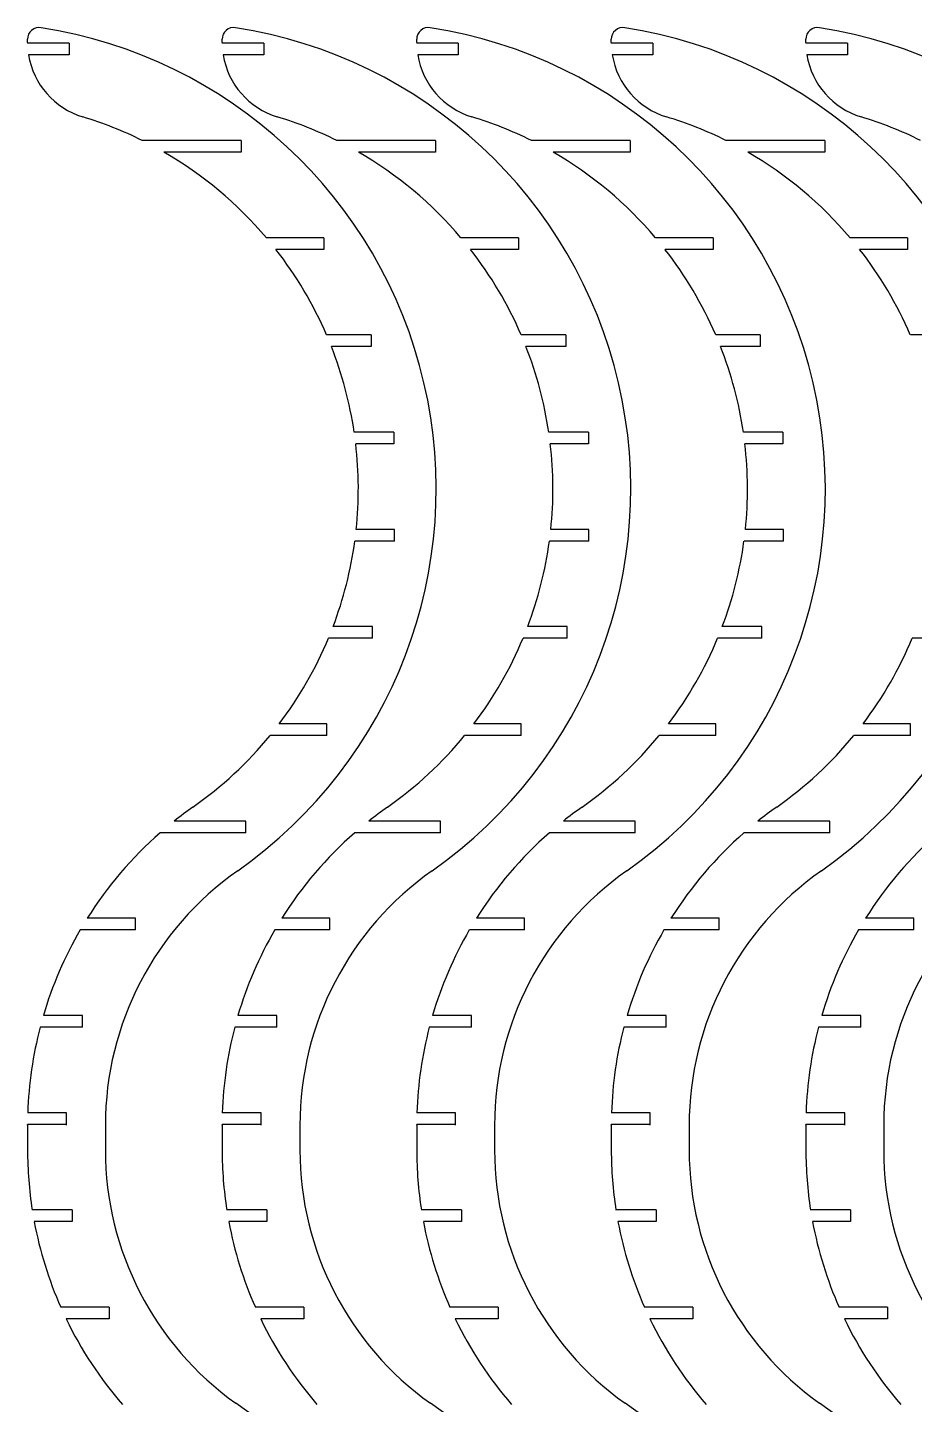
# Model space of a CAD drawing. Header units: millimetres. Extents: x 847 to 1791, y 2 to 1332.
# Drawn here: x 903.4 to 1131.3, y 977.6 to 1331.6 of the extents above; entities that cross this region are included whole.
import ezdxf

# ---------------------------------------------------------------- set-up
doc = ezdxf.new("R2010")
doc.units = ezdxf.units.MM

msp = doc.modelspace()

# ---------------------------------------------------------------- linework, layer by layer
for p, q in [((903.37, 1327.82), (903.37, 1328.64)), ((903.37, 1327.82), (903.37, 1328.64)), ((953.37, 1327.82), (953.37, 1328.64)), ((953.37, 1327.82), (953.37, 1328.64)), ((1003.37, 1327.82), (1003.37, 1328.64)), ((1003.37, 1327.82), (1003.37, 1328.64)), ((1053.37, 1327.82), (1053.37, 1328.64)), ((1053.37, 1327.82), (1053.37, 1328.64)), ((1103.37, 1327.82), (1103.37, 1328.64)), ((1103.37, 1327.82), (1103.37, 1328.64)), ((914.06, 1327.61), (903.37, 1327.61)), ((914.06, 1327.61), (903.37, 1327.61)), ((914.06, 1324.61), (903.63, 1324.61)), ((914.06, 1324.61), (903.63, 1324.61)), ((914.06, 1327.61), (914.06, 1324.61)), ((914.06, 1327.61), (914.06, 1324.61)), ((964.06, 1327.61), (953.37, 1327.61)), ((964.06, 1327.61), (953.37, 1327.61)), ((964.06, 1324.61), (953.63, 1324.61)), ((964.06, 1324.61), (953.63, 1324.61)), ((964.06, 1327.61), (964.06, 1324.61)), ((964.06, 1327.61), (964.06, 1324.61)), ((1014.06, 1327.61), (1003.37, 1327.61)), ((1014.06, 1327.61), (1003.37, 1327.61)), ((1014.06, 1324.61), (1003.63, 1324.61)), ((1014.06, 1324.61), (1003.63, 1324.61)), ((1014.06, 1327.61), (1014.06, 1324.61)), ((1014.06, 1327.61), (1014.06, 1324.61)), ((1064.06, 1327.61), (1053.37, 1327.61)), ((1064.06, 1327.61), (1053.37, 1327.61)), ((1064.06, 1324.61), (1053.63, 1324.61)), ((1064.06, 1324.61), (1053.63, 1324.61)), ((1064.06, 1327.61), (1064.06, 1324.61)), ((1064.06, 1327.61), (1064.06, 1324.61)), ((1114.06, 1327.61), (1103.37, 1327.61)), ((1114.06, 1327.61), (1103.37, 1327.61)), ((1114.06, 1324.61), (1103.63, 1324.61)), ((1114.06, 1324.61), (1103.63, 1324.61)), ((1114.06, 1327.61), (1114.06, 1324.61)), ((1114.06, 1327.61), (1114.06, 1324.61)), ((958.23, 1302.61), (932.84, 1302.61)), ((958.23, 1302.61), (932.84, 1302.61)), ((958.23, 1299.61), (938.43, 1299.61)), ((958.23, 1299.61), (938.43, 1299.61)), ((958.23, 1302.61), (958.23, 1299.61)), ((958.23, 1302.61), (958.23, 1299.61)), ((1008.23, 1302.61), (982.84, 1302.61)), ((1008.23, 1302.61), (982.84, 1302.61)), ((1008.23, 1299.61), (988.43, 1299.61)), ((1008.23, 1299.61), (988.43, 1299.61)), ((1008.23, 1302.61), (1008.23, 1299.61)), ((1008.23, 1302.61), (1008.23, 1299.61)), ((1058.23, 1302.61), (1032.84, 1302.61)), ((1058.23, 1302.61), (1032.84, 1302.61)), ((1058.23, 1299.61), (1038.43, 1299.61)), ((1058.23, 1299.61), (1038.43, 1299.61)), ((1058.23, 1302.61), (1058.23, 1299.61)), ((1058.23, 1302.61), (1058.23, 1299.61)), ((1108.23, 1302.61), (1082.84, 1302.61)), ((1108.23, 1302.61), (1082.84, 1302.61)), ((1108.23, 1299.61), (1088.43, 1299.61)), ((1108.23, 1299.61), (1088.43, 1299.61)), ((1108.23, 1302.61), (1108.23, 1299.61)), ((1108.23, 1302.61), (1108.23, 1299.61)), ((979.52, 1277.61), (964.73, 1277.61)), ((979.52, 1277.61), (964.73, 1277.61)), ((979.52, 1274.61), (967.17, 1274.61)), ((979.52, 1274.61), (967.17, 1274.61)), ((979.52, 1277.61), (979.52, 1274.61)), ((979.52, 1277.61), (979.52, 1274.61)), ((1029.52, 1277.61), (1014.73, 1277.61)), ((1029.52, 1277.61), (1014.73, 1277.61)), ((1029.52, 1274.61), (1017.17, 1274.61)), ((1029.52, 1274.61), (1017.17, 1274.61)), ((1029.52, 1277.61), (1029.52, 1274.61)), ((1029.52, 1277.61), (1029.52, 1274.61)), ((1079.52, 1277.61), (1064.73, 1277.61)), ((1079.52, 1277.61), (1064.73, 1277.61)), ((1079.52, 1274.61), (1067.17, 1274.61)), ((1079.52, 1274.61), (1067.17, 1274.61)), ((1079.52, 1277.61), (1079.52, 1274.61)), ((1079.52, 1277.61), (1079.52, 1274.61)), ((1129.52, 1277.61), (1114.73, 1277.61)), ((1129.52, 1277.61), (1114.73, 1277.61)), ((1129.52, 1274.61), (1117.17, 1274.61)), ((1129.52, 1274.61), (1117.17, 1274.61)), ((1129.52, 1277.61), (1129.52, 1274.61)), ((1129.52, 1277.61), (1129.52, 1274.61)), ((991.66, 1252.61), (980.21, 1252.61)), ((991.66, 1252.61), (980.21, 1252.61)), ((991.66, 1252.61), (991.66, 1249.61)), ((991.66, 1252.61), (991.66, 1249.61)), ((1041.66, 1252.61), (1030.21, 1252.61)), ((1041.66, 1252.61), (1030.21, 1252.61)), ((1041.66, 1252.61), (1041.66, 1249.61)), ((1041.66, 1252.61), (1041.66, 1249.61)), ((1091.66, 1252.61), (1080.21, 1252.61)), ((1091.66, 1252.61), (1080.21, 1252.61)), ((1091.66, 1252.61), (1091.66, 1249.61)), ((1091.66, 1252.61), (1091.66, 1249.61)), ((1141.66, 1252.61), (1130.21, 1252.61)), ((1141.66, 1252.61), (1130.21, 1252.61)), ((991.66, 1249.61), (981.44, 1249.61)), ((991.66, 1249.61), (981.44, 1249.61)), ((1041.66, 1249.61), (1031.44, 1249.61)), ((1041.66, 1249.61), (1031.44, 1249.61)), ((1091.66, 1249.61), (1081.44, 1249.61)), ((1091.66, 1249.61), (1081.44, 1249.61)), ((997.48, 1227.61), (987.3, 1227.61)), ((997.48, 1227.61), (987.3, 1227.61)), ((997.48, 1227.61), (997.48, 1224.61)), ((997.48, 1227.61), (997.48, 1224.61)), ((1047.48, 1227.61), (1037.3, 1227.61)), ((1047.48, 1227.61), (1037.3, 1227.61)), ((1047.48, 1227.61), (1047.48, 1224.61)), ((1047.48, 1227.61), (1047.48, 1224.61)), ((1097.48, 1227.61), (1087.3, 1227.61)), ((1097.48, 1227.61), (1087.3, 1227.61)), ((1097.48, 1227.61), (1097.48, 1224.61)), ((1097.48, 1227.61), (1097.48, 1224.61)), ((997.48, 1224.61), (987.7, 1224.61)), ((997.48, 1224.61), (987.7, 1224.61)), ((1047.48, 1224.61), (1037.7, 1224.61)), ((1047.48, 1224.61), (1037.7, 1224.61)), ((1097.48, 1224.61), (1087.7, 1224.61)), ((1097.48, 1224.61), (1087.7, 1224.61)), ((997.62, 1202.61), (987.83, 1202.61)), ((997.62, 1202.61), (987.83, 1202.61)), ((997.62, 1199.61), (997.62, 1202.61)), ((997.62, 1199.61), (997.62, 1202.61)), ((1047.62, 1202.61), (1037.83, 1202.61)), ((1047.62, 1202.61), (1037.83, 1202.61)), ((1047.62, 1199.61), (1047.62, 1202.61)), ((1047.62, 1199.61), (1047.62, 1202.61)), ((1097.62, 1202.61), (1087.83, 1202.61)), ((1097.62, 1202.61), (1087.83, 1202.61)), ((1097.62, 1199.61), (1097.62, 1202.61)), ((1097.62, 1199.61), (1097.62, 1202.61)), ((997.62, 1199.61), (987.47, 1199.61)), ((997.62, 1199.61), (987.47, 1199.61)), ((1047.62, 1199.61), (1037.47, 1199.61)), ((1047.62, 1199.61), (1037.47, 1199.61)), ((1097.62, 1199.61), (1087.47, 1199.61)), ((1097.62, 1199.61), (1087.47, 1199.61)), ((992.05, 1177.61), (981.89, 1177.61)), ((992.05, 1177.61), (981.89, 1177.61)), ((992.05, 1174.61), (992.05, 1177.61)), ((992.05, 1174.61), (992.05, 1177.61)), ((1042.05, 1177.61), (1031.89, 1177.61)), ((1042.05, 1177.61), (1031.89, 1177.61)), ((1042.05, 1174.61), (1042.05, 1177.61)), ((1042.05, 1174.61), (1042.05, 1177.61)), ((1092.05, 1177.61), (1081.89, 1177.61)), ((1092.05, 1177.61), (1081.89, 1177.61)), ((1092.05, 1174.61), (1092.05, 1177.61)), ((1092.05, 1174.61), (1092.05, 1177.61)), ((992.05, 1174.61), (980.69, 1174.61)), ((992.05, 1174.61), (980.69, 1174.61)), ((1042.05, 1174.61), (1030.69, 1174.61)), ((1042.05, 1174.61), (1030.69, 1174.61)), ((1092.05, 1174.61), (1080.69, 1174.61)), ((1092.05, 1174.61), (1080.69, 1174.61)), ((1142.05, 1174.61), (1130.69, 1174.61)), ((1142.05, 1174.61), (1130.69, 1174.61)), ((980.24, 1152.61), (968.05, 1152.61)), ((980.24, 1152.61), (968.05, 1152.61)), ((980.24, 1149.61), (980.24, 1152.61)), ((980.24, 1149.61), (980.24, 1152.61)), ((1030.24, 1152.61), (1018.05, 1152.61)), ((1030.24, 1152.61), (1018.05, 1152.61)), ((1030.24, 1149.61), (1030.24, 1152.61)), ((1030.24, 1149.61), (1030.24, 1152.61)), ((1080.24, 1152.61), (1068.05, 1152.61)), ((1080.24, 1152.61), (1068.05, 1152.61)), ((1080.24, 1149.61), (1080.24, 1152.61)), ((1080.24, 1149.61), (1080.24, 1152.61)), ((1130.24, 1152.61), (1118.05, 1152.61)), ((1130.24, 1152.61), (1118.05, 1152.61)), ((1130.24, 1149.61), (1130.24, 1152.61)), ((1130.24, 1149.61), (1130.24, 1152.61)), ((980.24, 1149.61), (965.68, 1149.61)), ((980.24, 1149.61), (965.68, 1149.61)), ((1030.24, 1149.61), (1015.68, 1149.61)), ((1030.24, 1149.61), (1015.68, 1149.61)), ((1080.24, 1149.61), (1065.68, 1149.61)), ((1080.24, 1149.61), (1065.68, 1149.61)), ((1130.24, 1149.61), (1115.68, 1149.61)), ((1130.24, 1149.61), (1115.68, 1149.61)), ((959.49, 1127.61), (941.05, 1127.61)), ((959.49, 1127.61), (941.05, 1127.61)), ((959.49, 1124.61), (959.49, 1127.61)), ((959.49, 1124.61), (959.49, 1127.61)), ((1009.49, 1127.61), (991.05, 1127.61)), ((1009.49, 1127.61), (991.05, 1127.61)), ((1009.49, 1124.61), (1009.49, 1127.61)), ((1009.49, 1124.61), (1009.49, 1127.61)), ((1059.49, 1127.61), (1041.05, 1127.61)), ((1059.49, 1127.61), (1041.05, 1127.61)), ((1059.49, 1124.61), (1059.49, 1127.61)), ((1059.49, 1124.61), (1059.49, 1127.61)), ((1109.49, 1127.61), (1091.05, 1127.61)), ((1109.49, 1127.61), (1091.05, 1127.61)), ((1109.49, 1124.61), (1109.49, 1127.61)), ((1109.49, 1124.61), (1109.49, 1127.61)), ((959.49, 1124.61), (937.46, 1124.61)), ((959.49, 1124.61), (937.46, 1124.61)), ((1009.49, 1124.61), (987.46, 1124.61)), ((1009.49, 1124.61), (987.46, 1124.61)), ((1059.49, 1124.61), (1037.46, 1124.61)), ((1059.49, 1124.61), (1037.46, 1124.61)), ((1109.49, 1124.61), (1087.46, 1124.61)), ((1109.49, 1124.61), (1087.46, 1124.61)), ((931.08, 1102.61), (918.7, 1102.61)), ((931.08, 1102.61), (918.7, 1102.61)), ((931.08, 1099.61), (931.08, 1102.61)), ((931.08, 1099.61), (931.08, 1102.61)), ((981.08, 1102.61), (968.7, 1102.61)), ((981.08, 1102.61), (968.7, 1102.61)), ((981.08, 1099.61), (981.08, 1102.61)), ((981.08, 1099.61), (981.08, 1102.61)), ((1031.08, 1102.61), (1018.7, 1102.61)), ((1031.08, 1102.61), (1018.7, 1102.61)), ((1031.08, 1099.61), (1031.08, 1102.61)), ((1031.08, 1099.61), (1031.08, 1102.61)), ((1081.08, 1102.61), (1068.7, 1102.61)), ((1081.08, 1102.61), (1068.7, 1102.61)), ((1081.08, 1099.61), (1081.08, 1102.61)), ((1081.08, 1099.61), (1081.08, 1102.61)), ((1131.08, 1102.61), (1118.7, 1102.61)), ((1131.08, 1102.61), (1118.7, 1102.61)), ((1131.08, 1099.61), (1131.08, 1102.61)), ((1131.08, 1099.61), (1131.08, 1102.61)), ((931.08, 1099.61), (916.89, 1099.61)), ((931.08, 1099.61), (916.89, 1099.61)), ((981.08, 1099.61), (966.89, 1099.61)), ((981.08, 1099.61), (966.89, 1099.61)), ((1031.08, 1099.61), (1016.89, 1099.61)), ((1031.08, 1099.61), (1016.89, 1099.61)), ((1081.08, 1099.61), (1066.89, 1099.61)), ((1081.08, 1099.61), (1066.89, 1099.61)), ((1131.08, 1099.61), (1116.89, 1099.61)), ((1131.08, 1099.61), (1116.89, 1099.61)), ((917.45, 1077.61), (907.43, 1077.61)), ((917.45, 1077.61), (907.43, 1077.61)), ((917.45, 1074.61), (917.45, 1077.61)), ((917.45, 1074.61), (917.45, 1077.61)), ((967.45, 1077.61), (957.43, 1077.61)), ((967.45, 1077.61), (957.43, 1077.61)), ((967.45, 1074.61), (967.45, 1077.61)), ((967.45, 1074.61), (967.45, 1077.61)), ((1017.45, 1077.61), (1007.43, 1077.61)), ((1017.45, 1077.61), (1007.43, 1077.61)), ((1017.45, 1074.61), (1017.45, 1077.61)), ((1017.45, 1074.61), (1017.45, 1077.61)), ((1067.45, 1077.61), (1057.43, 1077.61)), ((1067.45, 1077.61), (1057.43, 1077.61)), ((1067.45, 1074.61), (1067.45, 1077.61)), ((1067.45, 1074.61), (1067.45, 1077.61)), ((1117.45, 1077.61), (1107.43, 1077.61)), ((1117.45, 1077.61), (1107.43, 1077.61)), ((1117.45, 1074.61), (1117.45, 1077.61)), ((1117.45, 1074.61), (1117.45, 1077.61)), ((917.45, 1074.61), (906.6, 1074.61)), ((917.45, 1074.61), (906.6, 1074.61)), ((967.45, 1074.61), (956.6, 1074.61)), ((967.45, 1074.61), (956.6, 1074.61)), ((1017.45, 1074.61), (1006.6, 1074.61)), ((1017.45, 1074.61), (1006.6, 1074.61)), ((1067.45, 1074.61), (1056.6, 1074.61)), ((1067.45, 1074.61), (1056.6, 1074.61)), ((1117.45, 1074.61), (1106.6, 1074.61)), ((1117.45, 1074.61), (1106.6, 1074.61)), ((913.37, 1052.61), (903.42, 1052.61)), ((913.37, 1052.61), (903.42, 1052.61)), ((913.37, 1049.4), (913.37, 1052.61)), ((913.37, 1049.4), (913.37, 1052.61)), ((963.37, 1052.61), (953.42, 1052.61)), ((963.37, 1052.61), (953.42, 1052.61)), ((963.37, 1049.4), (963.37, 1052.61)), ((963.37, 1049.4), (963.37, 1052.61)), ((1013.37, 1052.61), (1003.42, 1052.61)), ((1013.37, 1052.61), (1003.42, 1052.61)), ((1013.37, 1049.4), (1013.37, 1052.61)), ((1013.37, 1049.4), (1013.37, 1052.61)), ((1063.37, 1052.61), (1053.42, 1052.61)), ((1063.37, 1052.61), (1053.42, 1052.61)), ((1063.37, 1049.4), (1063.37, 1052.61)), ((1063.37, 1049.4), (1063.37, 1052.61)), ((1113.37, 1052.61), (1103.42, 1052.61)), ((1113.37, 1052.61), (1103.42, 1052.61)), ((1113.37, 1049.4), (1113.37, 1052.61)), ((1113.37, 1049.4), (1113.37, 1052.61)), ((913.37, 1049.61), (903.37, 1049.61)), ((903.37, 1049.4), (903.37, 1049.61)), ((913.37, 1049.61), (903.37, 1049.61)), ((903.37, 1049.4), (903.37, 1049.61)), ((903.37, 1049.4), (903.37, 1043.03)), ((903.37, 1049.4), (903.37, 1043.03)), ((923.37, 1049.4), (923.37, 1043.03)), ((923.37, 1049.4), (923.37, 1043.03)), ((963.37, 1049.61), (953.37, 1049.61)), ((953.37, 1049.4), (953.37, 1049.61)), ((963.37, 1049.61), (953.37, 1049.61)), ((953.37, 1049.4), (953.37, 1049.61)), ((953.37, 1049.4), (953.37, 1043.03)), ((953.37, 1049.4), (953.37, 1043.03)), ((973.37, 1049.4), (973.37, 1043.03)), ((973.37, 1049.4), (973.37, 1043.03)), ((1013.37, 1049.61), (1003.37, 1049.61)), ((1003.37, 1049.4), (1003.37, 1049.61)), ((1013.37, 1049.61), (1003.37, 1049.61)), ((1003.37, 1049.4), (1003.37, 1049.61)), ((1003.37, 1049.4), (1003.37, 1043.03)), ((1003.37, 1049.4), (1003.37, 1043.03)), ((1023.37, 1049.4), (1023.37, 1043.03)), ((1023.37, 1049.4), (1023.37, 1043.03)), ((1063.37, 1049.61), (1053.37, 1049.61)), ((1053.37, 1049.4), (1053.37, 1049.61)), ((1063.37, 1049.61), (1053.37, 1049.61)), ((1053.37, 1049.4), (1053.37, 1049.61)), ((1053.37, 1049.4), (1053.37, 1043.03)), ((1053.37, 1049.4), (1053.37, 1043.03)), ((1073.37, 1049.4), (1073.37, 1043.03)), ((1073.37, 1049.4), (1073.37, 1043.03)), ((1113.37, 1049.61), (1103.37, 1049.61)), ((1103.37, 1049.4), (1103.37, 1049.61)), ((1113.37, 1049.61), (1103.37, 1049.61)), ((1103.37, 1049.4), (1103.37, 1049.61)), ((1103.37, 1049.4), (1103.37, 1043.03)), ((1103.37, 1049.4), (1103.37, 1043.03)), ((1123.37, 1049.4), (1123.37, 1043.03)), ((1123.37, 1049.4), (1123.37, 1043.03)), ((914.87, 1027.61), (904.57, 1027.61)), ((914.87, 1027.61), (904.57, 1027.61)), ((914.87, 1027.61), (914.87, 1024.61)), ((914.87, 1027.61), (914.87, 1024.61)), ((964.87, 1027.61), (954.57, 1027.61)), ((964.87, 1027.61), (954.57, 1027.61)), ((964.87, 1027.61), (964.87, 1024.61)), ((964.87, 1027.61), (964.87, 1024.61)), ((1014.87, 1027.61), (1004.57, 1027.61)), ((1014.87, 1027.61), (1004.57, 1027.61)), ((1014.87, 1027.61), (1014.87, 1024.61)), ((1014.87, 1027.61), (1014.87, 1024.61)), ((1064.87, 1027.61), (1054.57, 1027.61)), ((1064.87, 1027.61), (1054.57, 1027.61)), ((1064.87, 1027.61), (1064.87, 1024.61)), ((1064.87, 1027.61), (1064.87, 1024.61)), ((1114.87, 1027.61), (1104.57, 1027.61)), ((1114.87, 1027.61), (1104.57, 1027.61)), ((1114.87, 1027.61), (1114.87, 1024.61)), ((1114.87, 1027.61), (1114.87, 1024.61)), ((914.87, 1024.61), (905.08, 1024.61)), ((914.87, 1024.61), (905.08, 1024.61)), ((964.87, 1024.61), (955.08, 1024.61)), ((964.87, 1024.61), (955.08, 1024.61)), ((1014.87, 1024.61), (1005.08, 1024.61)), ((1014.87, 1024.61), (1005.08, 1024.61)), ((1064.87, 1024.61), (1055.08, 1024.61)), ((1064.87, 1024.61), (1055.08, 1024.61)), ((1114.87, 1024.61), (1105.08, 1024.61)), ((1114.87, 1024.61), (1105.08, 1024.61)), ((924.34, 1002.61), (911.91, 1002.61)), ((924.34, 1002.61), (911.91, 1002.61)), ((924.34, 1002.61), (924.34, 999.61)), ((924.34, 1002.61), (924.34, 999.61)), ((974.34, 1002.61), (961.91, 1002.61)), ((974.34, 1002.61), (961.91, 1002.61)), ((974.34, 1002.61), (974.34, 999.61)), ((974.34, 1002.61), (974.34, 999.61)), ((1024.34, 1002.61), (1011.91, 1002.61)), ((1024.34, 1002.61), (1011.91, 1002.61)), ((1024.34, 1002.61), (1024.34, 999.61)), ((1024.34, 1002.61), (1024.34, 999.61)), ((1074.34, 1002.61), (1061.91, 1002.61)), ((1074.34, 1002.61), (1061.91, 1002.61)), ((1074.34, 1002.61), (1074.34, 999.61)), ((1074.34, 1002.61), (1074.34, 999.61)), ((1124.34, 1002.61), (1111.91, 1002.61)), ((1124.34, 1002.61), (1111.91, 1002.61)), ((1124.34, 1002.61), (1124.34, 999.61)), ((1124.34, 1002.61), (1124.34, 999.61)), ((924.34, 999.61), (913.29, 999.61)), ((924.34, 999.61), (913.29, 999.61)), ((974.34, 999.61), (963.29, 999.61)), ((974.34, 999.61), (963.29, 999.61)), ((1024.34, 999.61), (1013.29, 999.61)), ((1024.34, 999.61), (1013.29, 999.61)), ((1074.34, 999.61), (1063.29, 999.61)), ((1074.34, 999.61), (1063.29, 999.61)), ((1124.34, 999.61), (1113.29, 999.61)), ((1124.34, 999.61), (1113.29, 999.61)), ((1040.17, 918.48), (956.89, 977.92)), ((1040.17, 918.48), (956.89, 977.92)), ((1090.17, 918.48), (1006.89, 977.92)), ((1090.17, 918.48), (1006.89, 977.92)), ((1140.17, 918.48), (1056.89, 977.92)), ((1140.17, 918.48), (1056.89, 977.92)), ((1190.17, 918.48), (1106.89, 977.92)), ((1190.17, 918.48), (1106.89, 977.92))]:
    msp.add_line(p, q)
for centre, radius, start, end in [((906.37, 1328.64), 3, 81.1501, 180), ((906.37, 1328.64), 3, 81.1501, 180), ((888.37, 1213.03), 120, 305.0996, 81.1501), ((888.37, 1213.03), 120, 305.0996, 81.1501), ((956.37, 1328.64), 3, 81.1501, 180), ((956.37, 1328.64), 3, 81.1501, 180), ((938.37, 1213.03), 120, 305.0996, 81.1501), ((938.37, 1213.03), 120, 305.0996, 81.1501), ((1006.37, 1328.64), 3, 81.1501, 180), ((1006.37, 1328.64), 3, 81.1501, 180), ((988.37, 1213.03), 120, 305.0996, 81.1501), ((988.37, 1213.03), 120, 305.0996, 81.1501), ((1056.37, 1328.64), 3, 81.1501, 180), ((1056.37, 1328.64), 3, 81.1501, 180), ((1038.37, 1213.03), 120, 305.0996, 81.1501), ((1038.37, 1213.03), 120, 305.0996, 81.1501), ((1106.37, 1328.64), 3, 81.1501, 180), ((1106.37, 1328.64), 3, 81.1501, 180), ((1088.37, 1213.03), 120, 305.0996, 81.1501), ((1088.37, 1213.03), 120, 305.0996, 81.1501), ((923.37, 1327.82), 20, 180, 180.6046), ((923.37, 1327.82), 20, 180, 180.6046), ((973.37, 1327.82), 20, 180, 180.6046), ((973.37, 1327.82), 20, 180, 180.6046), ((1023.37, 1327.82), 20, 180, 180.6046), ((1023.37, 1327.82), 20, 180, 180.6046), ((1073.37, 1327.82), 20, 180, 180.6046), ((1073.37, 1327.82), 20, 180, 180.6046), ((1123.37, 1327.82), 20, 180, 180.6046), ((1123.37, 1327.82), 20, 180, 180.6046), ((923.37, 1327.82), 20, 189.2389, 253.0422), ((923.37, 1327.82), 20, 189.2389, 253.0422), ((973.37, 1327.82), 20, 189.2389, 253.0422), ((973.37, 1327.82), 20, 189.2389, 253.0422), ((1023.37, 1327.82), 20, 189.2389, 253.0422), ((1023.37, 1327.82), 20, 189.2389, 253.0422), ((1073.37, 1327.82), 20, 189.2389, 253.0422), ((1073.37, 1327.82), 20, 189.2389, 253.0422), ((1123.37, 1327.82), 20, 189.2389, 253.0422), ((1123.37, 1327.82), 20, 189.2389, 253.0422), ((888.37, 1213.03), 100, 63.6003, 73.0422), ((888.37, 1213.03), 100, 63.6003, 73.0422), ((938.37, 1213.03), 100, 63.6003, 73.0422), ((938.37, 1213.03), 100, 63.6003, 73.0422), ((988.37, 1213.03), 100, 63.6003, 73.0422), ((988.37, 1213.03), 100, 63.6003, 73.0422), ((1038.37, 1213.03), 100, 63.6003, 73.0422), ((1038.37, 1213.03), 100, 63.6003, 73.0422), ((1088.37, 1213.03), 100, 63.6003, 73.0422), ((1088.37, 1213.03), 100, 63.6003, 73.0422), ((888.37, 1213.03), 100, 40.2192, 59.9643), ((888.37, 1213.03), 100, 40.2192, 59.9643), ((938.37, 1213.03), 100, 40.2192, 59.9643), ((938.37, 1213.03), 100, 40.2192, 59.9643), ((988.37, 1213.03), 100, 40.2192, 59.9643), ((988.37, 1213.03), 100, 40.2192, 59.9643), ((1038.37, 1213.03), 100, 40.2192, 59.9643), ((1038.37, 1213.03), 100, 40.2192, 59.9643), ((888.37, 1213.03), 100, 23.3105, 38.0038), ((888.37, 1213.03), 100, 23.3105, 38.0038), ((938.37, 1213.03), 100, 23.3105, 38.0038), ((938.37, 1213.03), 100, 23.3105, 38.0038), ((988.37, 1213.03), 100, 23.3105, 38.0038), ((988.37, 1213.03), 100, 23.3105, 38.0038), ((1038.37, 1213.03), 100, 23.3105, 38.0038), ((1038.37, 1213.03), 100, 23.3105, 38.0038), ((888.37, 1213.03), 100, 8.3786, 21.4515), ((888.37, 1213.03), 100, 8.3786, 21.4515), ((938.37, 1213.03), 100, 8.3786, 21.4515), ((938.37, 1213.03), 100, 8.3786, 21.4515), ((988.37, 1213.03), 100, 8.3786, 21.4515), ((988.37, 1213.03), 100, 8.3786, 21.4515), ((888.37, 1213.03), 100, 354.014, 6.6448), ((888.37, 1213.03), 100, 354.014, 6.6448), ((938.37, 1213.03), 100, 354.014, 6.6448), ((938.37, 1213.03), 100, 354.014, 6.6448), ((988.37, 1213.03), 100, 354.014, 6.6448), ((988.37, 1213.03), 100, 354.014, 6.6448), ((888.37, 1213.03), 100, 339.2503, 352.2827), ((888.37, 1213.03), 100, 339.2503, 352.2827), ((938.37, 1213.03), 100, 339.2503, 352.2827), ((938.37, 1213.03), 100, 339.2503, 352.2827), ((988.37, 1213.03), 100, 339.2503, 352.2827), ((988.37, 1213.03), 100, 339.2503, 352.2827), ((888.37, 1213.03), 100, 322.8225, 337.4006), ((888.37, 1213.03), 100, 322.8225, 337.4006), ((938.37, 1213.03), 100, 322.8225, 337.4006), ((938.37, 1213.03), 100, 322.8225, 337.4006), ((988.37, 1213.03), 100, 322.8225, 337.4006), ((988.37, 1213.03), 100, 322.8225, 337.4006), ((1038.37, 1213.03), 100, 322.8225, 337.4006), ((1038.37, 1213.03), 100, 322.8225, 337.4006), ((888.37, 1213.03), 100, 305.0996, 320.6329), ((888.37, 1213.03), 100, 305.0996, 320.6329), ((938.37, 1213.03), 100, 305.0996, 320.6329), ((938.37, 1213.03), 100, 305.0996, 320.6329), ((988.37, 1213.03), 100, 305.0996, 320.6329), ((988.37, 1213.03), 100, 305.0996, 320.6329), ((1038.37, 1213.03), 100, 305.0996, 320.6329), ((1038.37, 1213.03), 100, 305.0996, 320.6329), ((1003.37, 1049.4), 100, 125.0996, 128.554), ((1003.37, 1049.4), 100, 125.0996, 128.554), ((1053.37, 1049.4), 100, 125.0996, 128.554), ((1053.37, 1049.4), 100, 125.0996, 128.554), ((1103.37, 1049.4), 100, 125.0996, 128.554), ((1103.37, 1049.4), 100, 125.0996, 128.554), ((1153.37, 1049.4), 100, 125.0996, 128.554), ((1153.37, 1049.4), 100, 125.0996, 128.554), ((1003.37, 1049.4), 100, 131.2343, 147.8579), ((1003.37, 1049.4), 100, 131.2343, 147.8579), ((1053.37, 1049.4), 100, 131.2343, 147.8579), ((1053.37, 1049.4), 100, 131.2343, 147.8579), ((1103.37, 1049.4), 100, 131.2343, 147.8579), ((1103.37, 1049.4), 100, 131.2343, 147.8579), ((1153.37, 1049.4), 100, 131.2343, 147.8579), ((1153.37, 1049.4), 100, 131.2343, 147.8579), ((1203.37, 1049.4), 100, 131.2343, 147.8579), ((1203.37, 1049.4), 100, 131.2343, 147.8579), ((1003.37, 1049.4), 80, 125.0996, 180), ((1003.37, 1049.4), 80, 125.0996, 180), ((1053.37, 1049.4), 80, 125.0996, 180), ((1053.37, 1049.4), 80, 125.0996, 180), ((1103.37, 1049.4), 80, 125.0996, 180), ((1103.37, 1049.4), 80, 125.0996, 180), ((1153.37, 1049.4), 80, 125.0996, 180), ((1153.37, 1049.4), 80, 125.0996, 180), ((1203.37, 1049.4), 80, 125.0996, 180), ((1203.37, 1049.4), 80, 125.0996, 180), ((1003.37, 1049.4), 100, 149.8662, 163.6192), ((1003.37, 1049.4), 100, 149.8662, 163.6192), ((1053.37, 1049.4), 100, 149.8662, 163.6192), ((1053.37, 1049.4), 100, 149.8662, 163.6192), ((1103.37, 1049.4), 100, 149.8662, 163.6192), ((1103.37, 1049.4), 100, 149.8662, 163.6192), ((1153.37, 1049.4), 100, 149.8662, 163.6192), ((1153.37, 1049.4), 100, 149.8662, 163.6192), ((1203.37, 1049.4), 100, 149.8662, 163.6192), ((1203.37, 1049.4), 100, 149.8662, 163.6192), ((1003.37, 1049.4), 100, 165.4029, 178.165), ((1003.37, 1049.4), 100, 165.4029, 178.165), ((1053.37, 1049.4), 100, 165.4029, 178.165), ((1053.37, 1049.4), 100, 165.4029, 178.165), ((1103.37, 1049.4), 100, 165.4029, 178.165), ((1103.37, 1049.4), 100, 165.4029, 178.165), ((1153.37, 1049.4), 100, 165.4029, 178.165), ((1153.37, 1049.4), 100, 165.4029, 178.165), ((1203.37, 1049.4), 100, 165.4029, 178.165), ((1203.37, 1049.4), 100, 165.4029, 178.165), ((1003.37, 1049.4), 100, 179.8842, 180), ((1003.37, 1049.4), 100, 179.8842, 180), ((1053.37, 1049.4), 100, 179.8842, 180), ((1053.37, 1049.4), 100, 179.8842, 180), ((1103.37, 1049.4), 100, 179.8842, 180), ((1103.37, 1049.4), 100, 179.8842, 180), ((1153.37, 1049.4), 100, 179.8842, 180), ((1153.37, 1049.4), 100, 179.8842, 180), ((1203.37, 1049.4), 100, 179.8842, 180), ((1203.37, 1049.4), 100, 179.8842, 180), ((1003.37, 1043.03), 100, 180, 188.8754), ((1003.37, 1043.03), 100, 180, 188.8754), ((1003.37, 1043.03), 80, 180, 234.4808), ((1003.37, 1043.03), 80, 180, 234.4808), ((1053.37, 1043.03), 100, 180, 188.8754), ((1053.37, 1043.03), 100, 180, 188.8754), ((1053.37, 1043.03), 80, 180, 234.4808), ((1053.37, 1043.03), 80, 180, 234.4808), ((1103.37, 1043.03), 100, 180, 188.8754), ((1103.37, 1043.03), 100, 180, 188.8754), ((1103.37, 1043.03), 80, 180, 234.4808), ((1103.37, 1043.03), 80, 180, 234.4808), ((1153.37, 1043.03), 100, 180, 188.8754), ((1153.37, 1043.03), 100, 180, 188.8754), ((1153.37, 1043.03), 80, 180, 234.4808), ((1153.37, 1043.03), 80, 180, 234.4808), ((1203.37, 1043.03), 100, 180, 188.8754), ((1203.37, 1043.03), 100, 180, 188.8754), ((1203.37, 1043.03), 80, 180, 234.4808), ((1203.37, 1043.03), 80, 180, 234.4808), ((1003.37, 1043.03), 100, 190.6195, 203.8464), ((1003.37, 1043.03), 100, 190.6195, 203.8464), ((1053.37, 1043.03), 100, 190.6195, 203.8464), ((1053.37, 1043.03), 100, 190.6195, 203.8464), ((1103.37, 1043.03), 100, 190.6195, 203.8464), ((1103.37, 1043.03), 100, 190.6195, 203.8464), ((1153.37, 1043.03), 100, 190.6195, 203.8464), ((1153.37, 1043.03), 100, 190.6195, 203.8464), ((1203.37, 1043.03), 100, 190.6195, 203.8464), ((1203.37, 1043.03), 100, 190.6195, 203.8464), ((1003.37, 1043.03), 100, 205.7399, 220.8655), ((1003.37, 1043.03), 100, 205.7399, 220.8655), ((1053.37, 1043.03), 100, 205.7399, 220.8655), ((1053.37, 1043.03), 100, 205.7399, 220.8655), ((1103.37, 1043.03), 100, 205.7399, 220.8655), ((1103.37, 1043.03), 100, 205.7399, 220.8655), ((1153.37, 1043.03), 100, 205.7399, 220.8655), ((1153.37, 1043.03), 100, 205.7399, 220.8655), ((1203.37, 1043.03), 100, 205.7399, 220.8655), ((1203.37, 1043.03), 100, 205.7399, 220.8655)]:
    msp.add_arc(centre, radius, start, end)

doc.saveas('drawing.dxf')
